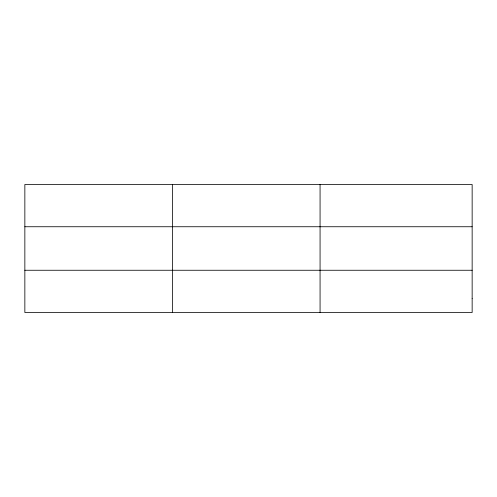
<?xml version="1.0" encoding="UTF-8"?>
<svg xmlns="http://www.w3.org/2000/svg" width="497" height="497" viewBox="0 0 497 497"><rect width="100%" height="100%" fill="white"/><g stroke="black" fill="none" stroke-linecap="round" stroke-linejoin="round"><path stroke-width="0.75" d="M172.459 312.495L172.459 184.505M320.068 312.495L320.068 184.505M24.85 226.744L472.15 226.744M24.85 270.256L472.15 270.256M472.15 298.417L472.15 312.495L24.85 312.495L24.85 184.505L472.15 184.505L472.15 298.417"/></g></svg>
